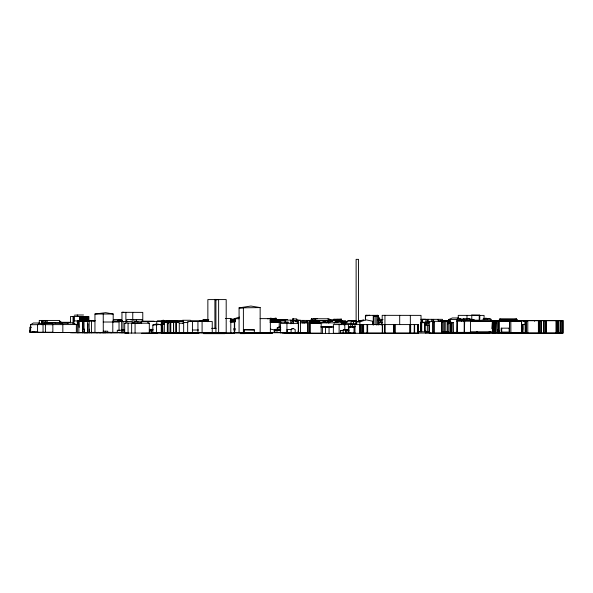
<?xml version="1.0" encoding="UTF-8"?>
<svg xmlns="http://www.w3.org/2000/svg" width="593" height="593" viewBox="0 0 593 593"><rect width="100%" height="100%" fill="white"/><g stroke="black" fill="none" stroke-linecap="round" stroke-linejoin="round"><path stroke-width="0.89" d="M425.893 322.229L425.893 319.338M451.036 322.362L450.183 320.724L448.797 320.806L448.76 333.199M89.328 329.182L89.158 332.858L89.158 320.895L94.954 320.643M167.53 324.267L167.619 322.407L167.33 324.267M88.06 323.837L87.638 332.858L87.638 320.895M491.864 328.626L492.375 321.539L470.516 321.221L470.538 320.531L464.704 320.539L464.186 321.198L464.186 332.384M314.468 323.103L314.579 321.606M494.028 322.822L494.184 320.991L492.664 320.991L494.184 320.991L494.184 332.881M383.011 319.583L379.372 320.035L379.616 317.826L379.735 320.035L379.416 319.612M333.844 320.094L333.941 319.219L337.135 319.271M234.279 320.702L234.361 319.998L233.924 320.702M459.768 319.575L460.124 319.064L463.719 319.064L463.659 319.464L463.659 318.789L469.975 318.5L470.516 321.221M422.757 319.279L422.542 320.731L421.423 320.731L422.757 319.279L425.515 319.286M84.554 329.271L82.486 329.649L84.554 329.271L84.006 332.858L84.006 320.895M82.761 331.257L82.486 332.858L82.486 320.895M118.948 320.546L119.119 319.783L121.165 319.783L121.824 320.546L118.437 320.917M378.215 325.075L378.215 315.921L377.8 315.35L376.94 315.35L376.8 315.921L376.8 325.075M463.659 318.789L463.993 321.198L463.578 320.524L457.448 320.531L457.233 332.384M350.633 323.726L351.649 320.605L354.295 320.605L356.163 321.287L356.163 323.83M291.504 323.741L292.03 320.798L292.601 320.798L292.935 321.917L292.935 318.878M295.633 320.45L296.107 321.917L296.411 320.398L296.411 321.917L295.633 320.45L294.046 321.198L293.676 320.791L293.342 323.741M310.621 321.206L311.518 318.738L311.34 321.206L311.34 319.308L313.608 318.738L328.878 318.782L332.525 321.191M426.478 324.289L425.003 323.244L424.862 323.622L428.657 323.444L427.331 325.335L427.331 331.65M274.389 320.242L275.871 320.242L272.661 319.923M232.56 321.324L233.064 320.027L235.495 320.042M426.13 324.267L424.618 323.207L424.773 322.822L426.3 323.822M337.721 322.666L338.225 321.458L340.115 321.458L342.984 323.296M442.081 322.407L442.778 320.902L448.79 320.902L450.48 321.621L450.48 322.362L450.183 320.724M280.719 330.486L276.182 330.486L276.59 329.671L280.496 329.671M464.704 320.539L464.363 332.384M341.242 322.992L342.25 321.028L346.038 322.829M175.202 321.161L174.772 321.161M182.184 321.495L182.837 320.264L190.36 320.264L192.132 321.628M313.882 323.141L315.002 321.072L315.669 322.651M314.238 323.133L315.35 321.072L311.229 321.102M44.201 323.43L44.201 323.052L61.813 323L62.836 324.63L52.851 324.601L51.621 323M324.408 322.066L323.904 320.62L319.308 320.694L318.967 321.228L316.454 320.895M168.909 322.058L167.53 324.208L167.53 332.591M315.15 321.28L315.528 320.694L323.904 320.62M333.348 320.094L333.941 319.219M161.852 321.717L163.283 320.242L164.617 321.873M162.282 321.725L163.283 320.242M376.533 315.921L376.94 315.35M461.562 321.198L461.562 319.575L458.041 317.989L456.84 319.575L456.84 332.384M340.99 324.734L342.457 322.851L344.155 325.008M42.992 320.998L43.459 320.435L41.814 320.998L42.118 323.652M448.797 320.806L447.515 322.362L447.515 332.117M272.409 320.45L273.38 319.301L274.537 320.591M124.604 329.649L121.906 329.649L121.387 330.234L121.387 332.792M380.558 321.295L382.025 319.62M118.437 320.546L119.119 319.783M313.512 322.896L314.416 322.57L314.12 322.896M457.448 320.531L456.84 321.198L493.302 321.221M51.613 323.052L52.851 324.719L43.044 324.593L39.16 323.007L37.567 324.749L37.567 332.221M493.813 320.865L493.672 332.881M326.743 322.681L328.819 320.991L332.643 320.998M326.15 322.829L328.885 321.05L328.529 321.221M484.311 319.449L485.993 318.174L487.468 319.264M328.566 323.096L331.887 320.687L345.749 320.761L345.749 322.251L344.592 322.177M334.118 322.711L336.95 320.687M334.118 323.089L337.009 321.028L342.25 321.028M171.57 320.761L170.828 321.273L173.616 320.761M344.555 323.326L348.202 320.939L353.739 320.939M52.851 332.221L30.636 332.221L30.636 324.749L33.327 323.007L39.16 323.007M497.638 330.716C500.974 330.901 496.334 330.042 497.638 332.006L498.995 332.006M483.147 319.33L485.993 318.174M515.828 319.308L516.444 318.93L517.244 320.376M336.023 322.74L338.225 321.458M499.358 320.376L499.358 319.308L499.995 318.93L516.444 318.93M495.718 332.881L496.082 320.843L495.948 332.881M45.943 321.495L45.135 321.955L45.135 320.442M182.837 321.562L183.66 323.229L182.837 323.229M322.599 322.837L326.439 320.843L328.529 320.843M280.659 329.434L274.967 329.434L277.25 329.271L277.25 327.833L280.445 326.224M296.181 321.206L297.931 320.376M102.945 332.858L104.316 332.228M287.257 329.493L291.104 329.493L293.179 328.559L295.188 329.53L295.188 332.806M448.575 321.035L448.575 319.575L452.296 317.974L458.041 317.989M183.059 321.458L178.382 321.465L176.247 322.355M343.199 332.999L343.199 329.945L344.511 329.404L345.978 330.019L345.978 332.999M117.444 320.561L119.919 319.56L122.366 320.516M153.224 333.066L124.708 333.066L124.708 323.259L126.517 322.592L128.058 323.141L136.694 322.97M140.289 322.748L140.726 322.592M131.646 333.066L131.646 323.237L133.418 322.607L135.078 323.2L149.303 323.2L149.303 333.377M450.25 333.199L450.309 323.229L450.339 333.199M450.554 333.199L450.554 323.148L453.304 322.51L453.549 333.199M450.65 333.199L450.65 323.148L450.25 323.252M160.414 325.06C162.942 323.763 153.15 325.253 152.853 325.053L152.853 332.569L181.866 332.591M200.649 321.169L203.933 320.079L208.632 320.027L203.762 319.998M96.829 332.858L98.527 332.302M152.853 325.053L155.225 324.267L158.902 324.267M113.293 321.554L131.809 321.525L133.684 320.917L138.073 321.814M239.453 317.077L230.373 319.99L233.064 320.027M469.063 318.523L467.58 318.567M341.368 320.857L341.368 319.123L338.966 319.894L334.971 320.094M356.549 324.49L356.549 321.784L359.907 321.799L366.029 319.849L372.649 321.221L372.649 324.727M194.178 332.391L192.429 332.918L192.429 321.539M202.687 321.324L199.144 321.169M334.971 319.894L337.38 319.19L341.368 319.123M130.964 320.027L132.632 319.545M88.883 320.932L89.713 320.909L87.638 321.124L89.158 320.909M363.679 319.849L356.549 321.784L359.276 321.658M317.396 318.738L311.34 319.308M132.691 323.141L132.261 323.259M137.279 322.933L140.17 322.94M177.322 322.066L180.272 321.458M271.149 318.248L267.799 318.708L271.149 318.248L271.149 319.397M99.787 332.858L102.456 332.332M77.513 324.719L77.342 321.102L77.891 320.895M513.323 321.132L510.662 321.095L522.893 320.85L525.68 321.413L523.723 321.406L523.723 320.776L525.998 320.776L525.998 332.881L476.602 332.881M77.342 321.102L79.41 320.895M276.138 318.248L272.521 318.663L276.138 318.248L276.116 319.901L279.325 319.842M285.203 332.725L287.012 332.399M87.082 332.71L83.924 332.673L116.843 332.68M87.082 332.458L85.74 332.71M280.919 321.984L269.911 322.162L280.919 322.192M303.994 322.866L305.247 322.696L303.268 322.785M74.251 315.209L77.32 314.994M495.162 320.806L494.762 320.857L498.454 320.806M94.954 332.636L94.954 314.023L105.68 312.667L113.196 314.008L113.196 321.992M499.358 320.991L500.84 320.806M306.981 322.933L307.871 322.837L307.871 332.725L233.731 332.725M424.484 324.356L425.314 324.267L425.314 331.806L417.598 331.806M230.847 321.651L232.293 321.651M345.749 332.999L345.749 329.886L348.654 330.019L348.654 330.479L345.978 330.716L348.951 330.642M121.283 321.673L123.07 321.525L123.07 330.079M355.125 332.881L348.951 332.881L348.951 326.98L355.125 326.684M348.951 326.98L354.977 326.899M117.436 320.798L121.217 320.769L117.436 320.983L117.792 320.769M350.797 332.999L340.486 332.999L340.486 330.649L343.955 330.383M472.221 319.923L473.229 319.849M41.732 324.645L43.044 324.549L43.044 332.221M327.81 319.071L330.427 320.005M41.74 324.66L43.044 324.593L42.014 323.17L44.356 323.17L45.416 324.653L45.416 332.221M43.044 324.549L30.636 324.749M168.553 323.252L167.33 322.236L164.328 322.325L164.328 332.591M285.1 322.192L285.1 320.657L271.171 320.657L271.171 322.162L279.696 321.984M239.075 332.465L239.075 307.878L260.149 307.589L260.149 332.465M242.663 307.811L239.075 307.878L250.906 306.032L260.149 307.589M336.453 321.035L339.774 321.028M448.575 319.575L461.562 319.575M192.97 332.703L168.909 332.703L168.909 321.584L176.588 321.525L178.174 322.221M293.676 320.791L292.475 321.184L292.557 318.878L296.715 318.878L296.715 320.398L293.735 320.383L298.272 320.39L296.107 320.405M310.02 320.843L311.584 320.828M166.892 322.251L169.42 322.229M277.25 327.833L280.793 327.803M445.869 332.117L445.825 321.643L447.515 321.636M381.232 322.407L382.492 322.399M234.924 320.25L233.294 320.257L235.176 320.042M46.009 322.926L50.383 322.911M38.671 332.488L76.349 332.473L76.349 324.571L72.383 322.874L61.805 322.903L62.836 324.571L62.836 332.473M31.955 331.843L37.833 331.828M94.954 314.023L113.196 314.008M77.32 315.002L83.509 314.994M230.247 320.339L235.221 320.339M173.082 321.584L174.646 321.576L174.223 320.806M442.778 320.902L445.825 321.643M450.309 323.229L448.76 323.229L450.799 322.51L453.549 322.57M214.911 328.329L214.903 299.398L216.86 299.576M121.958 320.65L121.958 312.311L123.848 312.311M121.958 312.311L142.772 312.385L142.772 321.569M479.796 315.268L471.457 315.209L479.796 315.268L479.796 318.997M373.427 325.127L373.427 315.987L375.139 316.106L375.139 324.304M373.427 315.987L375.139 316.106M225.355 318.463L230.803 318.441L230.803 333.192M485.578 318.448L489.974 318.448M260.105 318.626L270.364 318.626L270.364 332.465L234.68 332.465L234.68 318.752L239.127 318.738M378.467 318.841L379.735 318.841M483.036 319.078L490.908 319.071L491.612 321.324M470.531 319.338L472.488 319.338M270.111 319.301L273.38 319.301M420.852 319.33L442.445 319.338L442.445 320.769M499.358 319.308L516.666 319.345L516.977 321.376M272.906 319.405L275.078 319.486M516.948 319.442L514.717 319.345L514.717 321.406M113.634 319.56L119.919 319.56M276.753 319.597L287.627 319.597M378.201 319.612L379.735 319.612M274.663 319.731L275.367 320.242L274.663 319.405L277.376 319.983L272.906 319.605M333.348 319.76L329.093 319.753M378.719 319.657L379.572 319.657L381.232 322.177L381.232 325.12M464.052 319.686L474.267 319.686M202.754 319.849L208.81 319.82M231.166 320.012L235.369 319.998M269.956 320.138L292.601 320.138M296.989 320.138L296.255 320.138L297.434 320.398M278.013 320.176L278.851 320.531M296.27 320.235L300.503 320.235L300.503 332.806L280.393 332.806L280.393 323.385L298.301 323.385L298.301 332.806L298.153 331.094M491.612 320.198L470.516 320.198L469.878 319.686M514.628 320.376L500.84 320.376L499.995 318.93M202.754 320.442L208.002 320.442M290.481 320.45L292.319 320.45M491.382 320.45L494.814 320.45M493.22 320.546L515.124 320.546M516.748 320.546L563.35 320.546L563.35 333.073L359.595 333.044M169.991 320.791L166.944 320.791L167.367 321.895M309.553 320.672L319.308 320.694M322.681 320.754L331.657 320.754M347.713 320.731L356.423 320.731M358.676 320.694L361.352 320.694M501.174 320.724L515.384 320.724M516.955 320.724L561.764 320.724M92.96 320.857L94.724 320.857M157.293 320.85L182.955 320.761M320.042 320.791L313.504 320.991L318.196 320.887M448.56 320.798L438.145 320.769L438.145 319.338M512.841 320.872L492.716 320.783L492.664 332.881M41.814 320.998L43.133 320.998L42.792 320.435M73.599 320.895L95.102 320.895M504.51 321.006L512.938 321.006M192.125 321.013L203.065 321.043M230.877 321.013L232.597 321.013M270.06 321.043L272.439 321.043M494.177 321.072L498.216 321.05L498.216 332.881M134.67 321.221L154.002 321.221M183.178 321.228L161.296 321.161L161.266 332.569M191.072 321.169L200.419 321.176M427.205 321.147L428.139 321.147M498.891 321.221L521.477 321.221L521.477 332.881M113.389 321.332L118.63 321.599M208.113 321.347L199.144 321.324L200.115 321.043M351.649 320.605L353.517 321.287L356.163 321.287M443.112 321.324L429.317 321.324L429.317 333.222L462.006 333.222M162.067 321.391L141.631 321.391L141.631 323.215M230.388 321.584L235.147 321.673M170.339 332.703L170.339 321.569L173.616 322.444L173.616 332.703L173.564 322.318M229.988 321.584L235.51 321.591M300.799 321.562L307.078 321.562M309.754 321.562L319.62 321.562L319.62 323.096M470.575 321.547L492.442 321.539L492.442 332.169L470.516 332.169M230.558 321.651L235.488 321.71M347.394 321.74L344.696 321.74L345.682 323.207M230.803 321.947L234.331 321.947L234.331 333.192L212.138 333.192M345.03 321.873L347.58 321.873M59.337 322.066L60.96 322.066L60.96 323.8M103.241 322.014L119.037 322.014L119.037 330.783M176.862 322.043L178.456 322.043M345.793 321.999L343.762 322.199L345.141 321.999M271.171 322.162L287.879 322.192M378.037 320.287L379.275 322.177L381.232 322.177M420.778 322.229L429.977 322.229M59.708 322.296L70.745 322.296M161.578 332.554L161.578 322.318L165.699 322.318M167.634 322.236L167.849 322.622L167.634 322.251L169.257 322.296M284.892 322.244L288.939 322.244M311.273 322.347L323.563 322.347M323.719 322.281L325.698 322.288M173.467 322.399L176.588 322.399M449.739 322.362L447.515 322.362L448.011 323.993M311.822 322.733L311.31 322.785M420.763 322.666L424.484 322.666L424.484 331.806M44.823 322.829L55.09 322.829M300.102 322.851L307.871 322.837M309.835 322.837L342.457 322.851M55.112 322.97L66.742 322.97L68.21 323.645M124.708 323.259L126.279 323.259M131.646 323.237L133.232 323.237M309.583 323.43L321.169 323.43L321.169 333.125L284.877 333.125M161.578 322.318L162.571 323.726L164.239 323.726L162.571 323.808L162.905 332.554M162.905 324.215L164.38 324.215M522.67 332.881L522.67 324.408L525.139 324.408L525.139 332.881M62.836 324.571L76.349 324.571M424.885 325.335L429.035 325.335L429.035 331.65L424.885 331.65M320.687 326.921L332.006 326.921M322.422 326.973L329.352 327.054M31.57 327.232L29.798 327.232L29.798 332.265L34.943 332.265M211.619 328.352L216.067 328.352M291.719 328.559L293.179 328.559M233.583 328.796L235.406 328.796M277.25 329.271L280.793 329.271M150.489 329.374L153.164 329.374M243.716 332.428L243.716 329.76L245.206 329.76L254.33 329.878L254.33 332.428M233.59 329.886L235.414 329.886M243.716 329.76L254.33 329.878M192.429 330.019L198.551 330.019M343.199 329.945L344.926 329.945M345.749 329.886L348.654 330.019M149.362 330.249L150.918 330.249L151.645 331.19L151.645 333.377M29.85 330.323L29.65 332.102L30.754 332.102M149.362 330.42L152.853 330.42M103.286 331.198L107.822 331.198L107.822 332.71M149.303 331.19L151.645 331.19M417.761 331.517L421.015 331.517L421.015 315.38L382.188 315.335L382.188 324.349M445.84 331.976L448.671 331.976M442.081 332.117L448.997 332.117M470.242 332.065L491.278 332.028M101.87 332.399L117.399 332.384M120.031 332.458L124.997 332.473M448.175 332.384L448.849 332.384M453.104 332.384L470.575 332.384L470.538 320.531M48.263 332.562L119.037 332.54M121.958 332.591L124.545 332.591M182.392 332.614L212.82 332.517M233.486 332.562L261.55 332.569M282.898 332.599L285.337 332.599M118.971 332.68L125.16 332.673M425.67 332.71L430.066 332.71M70.485 332.777L125.249 332.792M205.386 332.747L226.192 332.762L226.192 299.576L207.861 299.598L207.861 321.702M240.321 332.792L272.439 332.784M125.345 332.992L127.072 332.992M161.296 332.969L232.597 332.969M233.642 332.932L240.676 332.932M282.431 332.955L285.277 332.955M126.62 333.133L128.347 333.133M250.513 333.118L265.427 333.118M501.174 333.155L561.764 333.155M141.631 333.236L198.922 333.236M262.892 333.266L267.651 333.266M489.403 333.303L448.508 333.303L448.508 331.457M145.863 333.377L157.619 333.377M240.321 333.362L272.439 333.362M285.833 333.414L345.845 333.414M203.584 333.644L224.94 333.644M240.321 333.614L245.117 333.607M368.876 315.261L369.728 315.261M230.692 318.967L231.945 318.967M302.415 320.442L303.749 320.442M306.67 320.494L307.708 320.494M492.953 321.191L491.501 320.835L491.79 321.191M230.595 321.51L232.293 321.517M182.837 320.264L183.66 322.488L188.07 322.496M178.382 321.465L179.264 323.229L183.66 323.229M321.347 326.602L331.969 326.61M333.414 327.114L325.55 327.047M340.486 330.649L343.199 330.657M112.87 320.954L120.868 320.983M424.21 322.814L424.773 322.822M342.191 323.341L356.912 323.385M121.906 329.649L122.84 330.894L124.641 330.894M97.808 332.436L90.551 332.369M498.246 320.546L501.433 320.583M45.668 322.896L50.353 322.955M322.496 320.887L325.683 320.939M367.304 315.335L368.275 315.35M175.884 332.703L175.884 320.657L178.019 322.355M342.065 323.022L345.215 323.118M115.064 321.599L113.144 321.45M297.389 320.472L296.263 320.376L310.043 320.442L310.043 333.125M446.929 320.769L448.79 320.939M440.547 320.769L444.15 321.102M149.362 329.367L151.03 329.523M230.388 321.473L232.827 321.71M424.618 323.207L425.003 323.244M214.911 299.598L216.408 299.776M215.926 299.576L217.423 299.769M276.116 319.901L275.078 319.731L275.078 318.248M274.218 332.621L274.218 329.849L276.99 330.36L276.99 332.621M294.951 332.406L296.722 332.725M214.903 299.398L215.956 299.598M270.386 329.108L276.99 330.486L276.242 330.36L276.931 330.36L276.59 329.671M302.015 322.785L302.734 322.926M121.031 320.561L121.899 320.739L119.786 320.561M77.231 315.787L77.98 315.95M60.96 322.066L60.16 321.88L59.685 322.837L59.685 320.442L39.286 320.442L39.286 323.222M170.339 321.569L172.689 322.192M489.158 331.702L490.908 332.169M278.94 332.265L280.533 332.725M203.933 320.079L205.556 320.583M103.471 332.325L105.087 332.836M267.428 318.597L267.843 318.73M155.225 324.267L156.819 324.794M463.808 320.835L464.267 320.998M147.635 322.607L149.303 323.2M199.678 321.169L200.115 321.347M166.366 321.206L167.745 321.806M270.623 318.574L274.581 320.346M109.831 332.228L111.202 332.858M460.124 319.064L461.562 319.797L463.993 319.746L463.719 319.064M176.084 321.161L175.661 321.161M309.835 322.681L310.554 323.066M498.216 321.05L497.846 320.843L497.972 332.881M168.909 321.584L170.339 322.399M291.993 323.511L290.748 323.481M175.884 320.657L177.433 322.273M162.86 320.242L164.187 321.873M44.327 323.215L45.416 324.63M463.578 320.524L463.993 321.198M292.601 320.798L293.298 321.917M230.455 318.463L231.804 320.828M275.189 319.835L275.271 319.998M315.35 321.072L316.017 322.644M170.732 320.791L171.162 321.895M494.799 321.221L495.681 323.719M497.727 329.545L498.891 332.881L498.891 320.783M377.8 315.35L377.926 315.921M492.442 321.539L492.375 332.169M495.718 321.05L496.067 322.874M366.822 316.188L366.696 315.268L365.874 315.261L365.392 316.188L365.392 319.79M78.862 321.102L79.158 327.432M73.71 320.895L73.836 323.652M522.67 324.408L522.804 329.486M562.401 320.546L562.401 333.073M562.268 320.546L562.268 333.073M560.919 320.546L560.919 333.073M560.815 320.546L560.815 333.073M560.081 320.546L559.97 333.073M558.265 320.546L558.265 333.073M558.146 320.546L558.146 333.073M557.487 320.546L557.487 333.073M557.324 320.546L557.324 333.073M556.456 320.546L556.456 333.073M555.982 320.546L555.982 333.073M546.175 320.546L546.175 333.073M546.079 320.546L546.079 333.073M545.931 320.546L545.931 333.073M545.427 320.546L545.427 333.073M545.249 320.546L545.249 333.073M543.951 320.546L543.951 333.073M543.714 320.546L543.714 333.073M541.335 320.546L541.335 333.073M541.105 320.546L541.105 333.073M539.949 320.546L539.949 333.073M539.326 320.546L539.326 333.073M539.141 320.546L539.141 333.073M538.607 320.546L538.607 333.073M538.385 320.546L538.385 333.073M534.604 320.546L534.604 321.258M527.792 320.546L527.792 333.073M526.955 320.546L526.955 321.273M525.954 320.776L525.954 332.881M525.68 320.776L525.68 332.881M524.916 321.258L524.916 324.831M522.9 324.408L522.9 332.881M521.61 321.102L521.61 332.881M516.666 319.345L516.666 321.406M514.991 319.442L514.991 321.236M510.825 321.221L510.899 332.881M509.632 321.221L509.632 332.881M509.55 321.221L509.55 332.881M501.715 328.159L501.715 332.073M499.024 320.783L499.024 332.881M498.735 330.716L498.735 332.006M497.794 330.62L497.809 332.006M494.799 320.783L494.799 332.881M494.666 320.783L494.666 332.881M492.983 320.783L492.983 332.881M489.699 318.448L488.625 318.448M484.073 318.997L484.073 315.417L458.27 315.365L458.27 318.078M479.226 315.209L479.226 319.738M476.928 331.517L476.928 333.303M476.742 331.517L476.742 333.303M471.776 315.365L471.776 319.879M466.987 315.365L466.987 318.975M452.125 322.926L452.125 333.199M451.184 322.926L451.184 333.199M444.631 321.673L444.631 332.117M443.757 331.391L443.757 333.222M442.193 321.791L442.193 331.969M433.631 319.338L433.631 320.739L431.815 321.117L431.815 319.323M433.313 321.791L433.313 332.11M428.139 319.323L428.139 322.229M427.205 319.338L427.205 322.229M426.449 331.213L426.449 332.71M425.774 322.229L425.774 323.963M425.67 331.02L425.67 333.044M422.542 319.338L422.542 322.229M421.712 322.666L421.712 331.806M421.423 319.33L421.423 322.229M420.763 322.807L420.763 331.806M418.035 324.586L418.035 333.31M417.902 324.586L417.902 333.31M414.618 324.586L414.618 333.31M414.477 324.586L414.477 333.31M414.299 324.586L414.196 333.31M410.645 324.586L410.645 333.31M410.526 324.586L410.526 333.31M410.341 315.372L410.341 324.349M410.223 324.586L410.223 333.31M409.896 324.586L409.896 333.31M399.697 315.335L399.697 324.349M395.042 324.586L395.042 333.31M394.819 324.586L394.819 333.31M394.123 324.586L394.123 333.31M393.841 324.586L393.841 333.31M393.7 324.586L393.7 333.31M384.939 315.335L384.939 324.349M384.939 324.586L384.939 333.31M384.768 324.586L384.768 333.31M384.412 324.586L384.412 333.31M382.537 324.586L382.537 333.31M382.292 324.586L382.292 333.31M379.372 319.612L379.372 320.035M379.275 322.177L379.275 324.705M378.075 324.356L378.075 315.357L365.555 315.357L365.555 319.857M373.701 316.106L373.701 324.267M373.286 315.357L373.286 324.356M367.653 324.586L367.653 333.31M367.445 324.586L367.445 333.31M367.304 324.586L367.304 333.31M367.186 324.586L367.186 333.31M363.613 324.586L363.613 333.31M363.531 324.586L363.531 333.31M363.101 324.586L363.101 333.31M362.886 324.586L362.886 333.31M362.657 324.586L362.657 333.31M361.048 324.586L361.048 333.31M360.855 324.586L360.855 333.31M360.618 324.586L360.618 333.31M360.262 324.586L360.262 333.31M359.907 321.799L359.907 324.497M359.684 324.586L359.684 333.31M358.528 321.302L358.528 259.356L356.126 259.356L356.126 321.302M356.104 321.955L356.104 323.355M354.977 324.586L354.977 333.31M354.014 326.973L354.014 332.881M353.517 321.287L353.517 323.83M352.576 324.586L352.576 327.203M350.797 324.586L350.797 327.203M348.395 324.586L348.395 330.694M348.158 330.716L348.158 332.999M344.822 324.586L344.822 329.819M339.122 324.586L339.122 333.31M329.056 327.121L329.056 333.414M325.55 326.973L325.55 333.414M322.422 326.921L322.422 333.414M315.194 319.293L315.194 321.102M312.133 319.293L312.051 321.154M309.85 323.43L309.85 333.125M308.041 320.442L308.041 333.125M306.981 320.442L306.981 322.681M298.494 320.235L298.494 332.806M297.471 320.235L297.471 323.385M293.372 318.878L293.372 321.161M291.104 329.493L291.104 332.806M290.748 320.138L290.666 323.734M287.138 329.493L287.138 332.806M286.938 323.385L286.938 332.806M279.696 320.657L279.696 322.192M279.236 322.221L279.236 327.469M274.878 329.99L274.878 332.621M274.314 318.389L274.314 320.161M274.025 318.389L274.025 320.161M244.294 329.878L244.294 332.428M243.389 307.878L243.389 332.465M218.632 299.576L218.632 332.762M215.926 299.398L215.926 332.762M212.242 332.918L212.242 321.539L187.67 321.539L187.67 332.918M202.087 321.539L202.087 332.918M197.929 321.539L197.929 332.918M183.66 322.488L183.66 332.703M179.264 323.229L179.264 332.703M176.247 320.665L176.247 332.703M170.791 321.569L170.791 332.703M167.33 322.236L167.33 332.591M162.571 323.726L162.571 332.554M156.767 321.391L156.767 325.038M156.537 325.06L156.537 332.569M142.246 321.221L142.246 319.545L126.806 319.545L126.806 321.221M136.412 319.545L136.412 321.221M135.078 323.2L135.078 333.066M132.758 312.385L132.758 320.339M128.058 323.141L128.058 333.066M125.886 312.385L125.886 321.221M122.84 330.894L122.84 332.784M121.684 321.502L121.684 330.234L117.31 330.271L117.31 332.792M121.365 320.546L119.497 321.814M112.796 322.014L112.796 332.54M105.48 331.198L105.48 332.71M103.241 314.023L103.286 332.71M91.463 320.895L91.463 332.858M88.883 321.028L88.883 316.506L70.485 316.506L70.485 322.837M87.986 316.506L87.986 321.028M87.779 316.506L87.779 321.028M87.519 316.506L87.519 321.028M86.578 316.506L86.578 321.028M86.37 316.506L86.37 321.028M86.111 316.506L86.111 321.028M85.903 316.506L85.903 321.028M85.17 316.506L85.17 321.028M84.962 316.506L84.962 321.028M84.703 316.506L84.703 321.028M83.643 332.606L71.909 332.606M83.131 316.506L83.131 321.028M83.042 320.895L83.042 329.649M82.924 316.506L82.924 321.028M82.664 316.506L82.664 321.028M82.464 316.506L82.464 321.028M81.715 316.506L81.715 321.028M81.523 316.506L81.523 321.028M81.256 316.506L81.256 321.028M81.056 316.506L81.056 321.028M80.314 316.506L80.314 321.028M80.122 316.506L80.122 321.028M79.84 316.506L79.84 321.028M78.862 320.895L78.862 332.858M77.342 320.895L77.342 332.858M74.258 316.469L74.258 320.895M73.71 316.469L73.71 323.652M73.058 316.469L73.058 323.756M52.851 324.601L52.851 332.406M47.24 320.442L47.24 322.125L44.319 322.125L44.319 323.86M45.565 320.442L45.565 322.125M42.992 320.442L42.992 323.652M41.814 320.442L41.814 323.652M175.269 320.739L174.535 321.206L177.411 320.739L175.269 320.739M292.653 323.267L292.097 323.37L293.238 323.267L292.653 323.267M116.117 332.451L114.686 332.465L117.57 332.517L116.117 332.451M376.533 315.698L374.865 315.698L375.139 316.202L376.8 316.202L376.533 315.698M434.387 321.791L432.66 321.791L432.66 332.11L434.387 332.11L434.387 321.791M443.267 321.791L441.533 321.791L441.533 331.969L443.267 331.969L443.267 321.791M418.221 324.586L333.362 324.586L333.362 333.31L418.221 333.31L418.221 324.586M509.135 328.159L501.204 328.159L501.204 332.073L509.135 332.073L509.135 328.159"/></g></svg>
